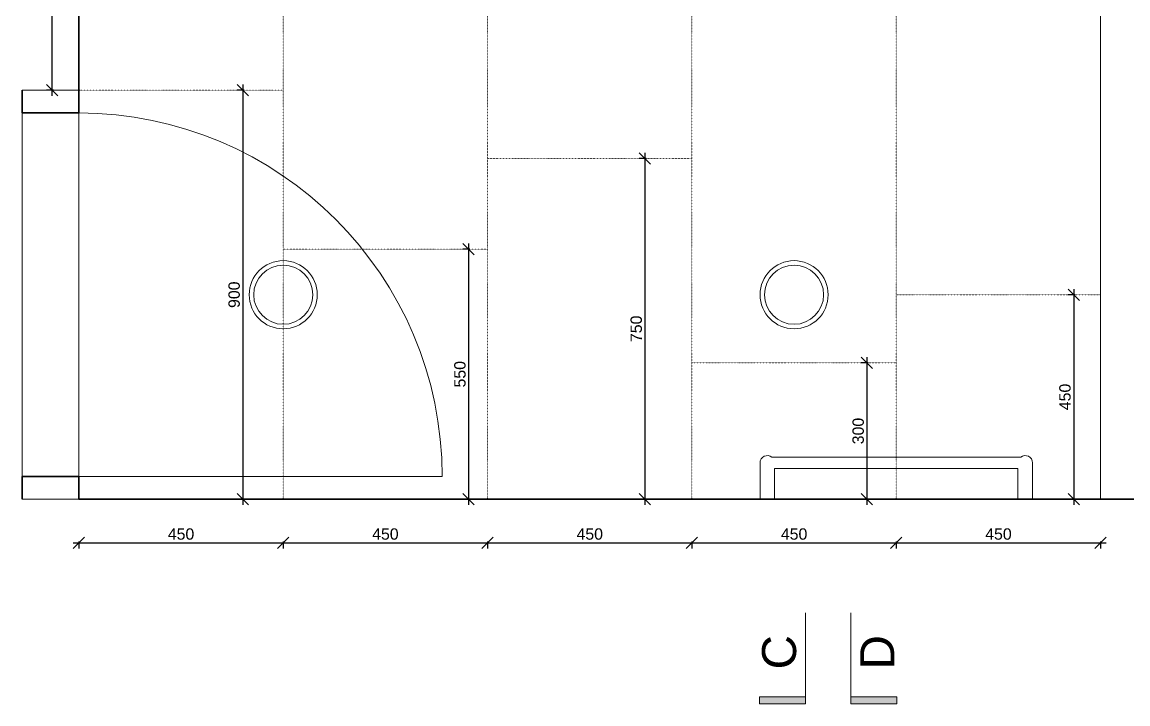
# Model space of a CAD drawing. Header units: millimetres. Extents: x 3767 to 22479, y 1034 to 12216.
# Drawn here: x 6905 to 9340, y 5568 to 7068 of the extents above; entities that cross this region are included whole.
import ezdxf
from ezdxf.enums import TextEntityAlignment as Align

# ---------------------------------------------------------------- set-up
doc = ezdxf.new("R2010")
doc.units = ezdxf.units.MM
doc.linetypes.add('TEČKOVANÁX2', pattern=[0.5, 0, -0.5])
for name, color, linetype, lineweight in [('dim', 4, 'Continuous', 0), ('door', 36, 'Continuous', 0), ('elevation', 7, 'Continuous', 13), ('equipments', 137, 'Continuous', 13), ('light', 30, 'Continuous', 0), ('note', 2, 'Continuous', 0), ('section', 5, 'Continuous', 35), ('tile', 177, 'TEČKOVANÁX2', 0)]:
    doc.layers.add(name, color=color, linetype=linetype, lineweight=lineweight)
doc.styles.add('ARIAL', font='arial.ttf')
doc.dimstyles.new('25', dxfattribs={"dimtxt": 25, "dimasz": 25, "dimexe": 12.5, "dimexo": 25, "dimgap": 6.25, "dimtad": 1, "dimdec": 0, "dimdsep": 46, "dimlunit": 6, "dimtxsty": 'ARIAL', "dimblk": 'OBLIQUE', "dimcen": 25, "dimdle": 12.5, "dimclrd": 256, "dimclre": 256, "dimclrt": 2, "dimadec": 0, "dimazin": 0, "dimtfac": 1, "dimtdec": 0, "dimtmove": 0, "dimatfit": 1, "dimldrblk": 'DOTSMALL', "dimfxl": 1, "dimtvp": 1, "dimtolj": 1, "dimtzin": 0, "dimarcsym": 0})

# ---------------------------------------------------------------- blocks, each defined once
blk = doc.blocks.new('light')
at = {"layer": 'light'}
for radius in [75, 65]:
    blk.add_circle((0, 0), radius, dxfattribs=at)
blk = doc.blocks.new('_Oblique')
at = {"color": 0, "linetype": 'ByBlock', "lineweight": -2}
blk.add_line((-0.5, -0.5), (0.5, 0.5), dxfattribs=at)
blk = doc.blocks.new('*D259')
at = {"layer": 'Defpoints', "color": 0, "transparency": 16777216}
for p in [(6971.1, 7668.1), (6971.1, 7668.1), (7030.1, 6918.1)]:
    blk.add_point(p, dxfattribs=at)
at = {"layer": 'dim', "lineweight": -2, "transparency": 16777216}
for p, q in [((6971.1, 6905.6), (6971.1, 7680.6)), ((6971.1, 7668.1), (6958.6, 7668.1)), ((6974.1, 6918.1), (6958.6, 6918.1))]:
    blk.add_line(p, q, dxfattribs=at)
at = {"layer": 'dim', "lineweight": -2, "transparency": 16777216, "xscale": 25, "yscale": 25, "zscale": 25}
for p, rotation in [((6971.1, 7668.1), 90), ((6971.1, 6918.1), 270)]:
    blk.add_blockref('_Oblique', p, dxfattribs=dict(at, rotation=rotation))
at = {"layer": 'dim', "color": 2, "transparency": 16777216, "insert": (6952.1, 7293.1), "char_height": 25, "attachment_point": 5, "rotation": 90, "style": 'ARIAL'}
blk.add_mtext('\\A1;750', dxfattribs=at)
blk = doc.blocks.new('_DotSmall')
at = {"color": 0, "linetype": 'ByBlock', "const_width": 0.5}
blk.add_lwpolyline([(-0.0625, 0, 1), (0.0625, 0, 1)], format="xyb", close=True, dxfattribs=at)
blk = doc.blocks.new('*D166')
at = {"layer": 'Defpoints', "color": 0, "transparency": 16777216}
for p in [(7030.1, 6018.1), (7480.1, 6018.1), (7480.1, 5922.3)]:
    blk.add_point(p, dxfattribs=at)
at = {"layer": 'dim', "lineweight": -2, "transparency": 16777216}
for p, q in [((7017.6, 5922.3), (7492.6, 5922.3)), ((7030.1, 5925.3), (7030.1, 5909.8)), ((7480.1, 5925.3), (7480.1, 5909.8))]:
    blk.add_line(p, q, dxfattribs=at)
at = {"layer": 'dim', "lineweight": -2, "transparency": 16777216, "xscale": 25, "yscale": 25, "zscale": 25, "rotation": 180}
blk.add_blockref('_Oblique', (7030.1, 5922.3), dxfattribs=at)
at = {"layer": 'dim', "lineweight": -2, "transparency": 16777216, "xscale": 25, "yscale": 25, "zscale": 25}
blk.add_blockref('_Oblique', (7480.1, 5922.3), dxfattribs=at)
at = {"layer": 'dim', "color": 2, "transparency": 16777216, "insert": (7255.1, 5941.3), "char_height": 25, "attachment_point": 5, "style": 'ARIAL'}
blk.add_mtext('\\A1;450', dxfattribs=at)
blk = doc.blocks.new('*D167')
at = {"layer": 'Defpoints', "color": 0, "transparency": 16777216}
for p in [(7480.1, 6018.1), (7930.1, 6018.1), (7930.1, 5922.3)]:
    blk.add_point(p, dxfattribs=at)
at = {"layer": 'dim', "lineweight": -2, "transparency": 16777216}
for p, q in [((7467.6, 5922.3), (7942.6, 5922.3)), ((7480.1, 5925.3), (7480.1, 5909.8)), ((7930.1, 5925.3), (7930.1, 5909.8))]:
    blk.add_line(p, q, dxfattribs=at)
at = {"layer": 'dim', "lineweight": -2, "transparency": 16777216, "xscale": 25, "yscale": 25, "zscale": 25, "rotation": 180}
blk.add_blockref('_Oblique', (7480.1, 5922.3), dxfattribs=at)
at = {"layer": 'dim', "lineweight": -2, "transparency": 16777216, "xscale": 25, "yscale": 25, "zscale": 25}
blk.add_blockref('_Oblique', (7930.1, 5922.3), dxfattribs=at)
at = {"layer": 'dim', "color": 2, "transparency": 16777216, "insert": (7705.1, 5941.3), "char_height": 25, "attachment_point": 5, "style": 'ARIAL'}
blk.add_mtext('\\A1;450', dxfattribs=at)
blk = doc.blocks.new('*D168')
at = {"layer": 'Defpoints', "color": 0, "transparency": 16777216}
for p in [(7930.1, 6018.1), (8380.1, 6018.1), (8380.1, 5922.3)]:
    blk.add_point(p, dxfattribs=at)
at = {"layer": 'dim', "lineweight": -2, "transparency": 16777216}
for p, q in [((7917.6, 5922.3), (8392.6, 5922.3)), ((7930.1, 5925.3), (7930.1, 5909.8)), ((8380.1, 5925.3), (8380.1, 5909.8))]:
    blk.add_line(p, q, dxfattribs=at)
at = {"layer": 'dim', "lineweight": -2, "transparency": 16777216, "xscale": 25, "yscale": 25, "zscale": 25, "rotation": 180}
blk.add_blockref('_Oblique', (7930.1, 5922.3), dxfattribs=at)
at = {"layer": 'dim', "lineweight": -2, "transparency": 16777216, "xscale": 25, "yscale": 25, "zscale": 25}
blk.add_blockref('_Oblique', (8380.1, 5922.3), dxfattribs=at)
at = {"layer": 'dim', "color": 2, "transparency": 16777216, "insert": (8155.1, 5941.3), "char_height": 25, "attachment_point": 5, "style": 'ARIAL'}
blk.add_mtext('\\A1;450', dxfattribs=at)
blk = doc.blocks.new('*D169')
at = {"layer": 'Defpoints', "color": 0, "transparency": 16777216}
for p in [(8380.1, 6018.1), (8830.1, 6018.1), (8830.1, 5922.3)]:
    blk.add_point(p, dxfattribs=at)
at = {"layer": 'dim', "lineweight": -2, "transparency": 16777216}
for p, q in [((8367.6, 5922.3), (8842.6, 5922.3)), ((8380.1, 5925.3), (8380.1, 5909.8)), ((8830.1, 5925.3), (8830.1, 5909.8))]:
    blk.add_line(p, q, dxfattribs=at)
at = {"layer": 'dim', "lineweight": -2, "transparency": 16777216, "xscale": 25, "yscale": 25, "zscale": 25, "rotation": 180}
blk.add_blockref('_Oblique', (8380.1, 5922.3), dxfattribs=at)
at = {"layer": 'dim', "lineweight": -2, "transparency": 16777216, "xscale": 25, "yscale": 25, "zscale": 25}
blk.add_blockref('_Oblique', (8830.1, 5922.3), dxfattribs=at)
at = {"layer": 'dim', "color": 2, "transparency": 16777216, "insert": (8605.1, 5941.3), "char_height": 25, "attachment_point": 5, "style": 'ARIAL'}
blk.add_mtext('\\A1;450', dxfattribs=at)
blk = doc.blocks.new('*D170')
at = {"layer": 'Defpoints', "color": 0, "transparency": 16777216}
for p in [(8830.1, 6018.1), (9280.1, 6018.1), (9280.1, 5922.3)]:
    blk.add_point(p, dxfattribs=at)
at = {"layer": 'dim', "lineweight": -2, "transparency": 16777216}
for p, q in [((8817.6, 5922.3), (9292.6, 5922.3)), ((8830.1, 5925.3), (8830.1, 5909.8)), ((9280.1, 5925.3), (9280.1, 5909.8))]:
    blk.add_line(p, q, dxfattribs=at)
at = {"layer": 'dim', "lineweight": -2, "transparency": 16777216, "xscale": 25, "yscale": 25, "zscale": 25, "rotation": 180}
blk.add_blockref('_Oblique', (8830.1, 5922.3), dxfattribs=at)
at = {"layer": 'dim', "lineweight": -2, "transparency": 16777216, "xscale": 25, "yscale": 25, "zscale": 25}
blk.add_blockref('_Oblique', (9280.1, 5922.3), dxfattribs=at)
at = {"layer": 'dim', "color": 2, "transparency": 16777216, "insert": (9055.1, 5941.3), "char_height": 25, "attachment_point": 5, "style": 'ARIAL'}
blk.add_mtext('\\A1;450', dxfattribs=at)
blk = doc.blocks.new('*D173')
at = {"layer": 'Defpoints', "color": 0, "transparency": 16777216}
for p in [(7480.1, 6918.1), (7391.1, 6018.1), (7480.1, 6018.1)]:
    blk.add_point(p, dxfattribs=at)
at = {"layer": 'dim', "lineweight": -2, "transparency": 16777216}
for p, q in [((7394.1, 6918.1), (7378.6, 6918.1)), ((7391.1, 6930.6), (7391.1, 6005.6)), ((7394.1, 6018.1), (7378.6, 6018.1))]:
    blk.add_line(p, q, dxfattribs=at)
at = {"layer": 'dim', "lineweight": -2, "transparency": 16777216, "xscale": 25, "yscale": 25, "zscale": 25}
for p, rotation in [((7391.1, 6918.1), 90), ((7391.1, 6018.1), 270)]:
    blk.add_blockref('_Oblique', p, dxfattribs=dict(at, rotation=rotation))
at = {"layer": 'dim', "color": 2, "transparency": 16777216, "insert": (7372.1, 6468.1), "char_height": 25, "attachment_point": 5, "rotation": 90, "style": 'ARIAL'}
blk.add_mtext('\\A1;900', dxfattribs=at)
blk = doc.blocks.new('*D174')
at = {"layer": 'Defpoints', "color": 0, "transparency": 16777216}
for p in [(7930.1, 6568.1), (7888.4, 6018.1), (7930.1, 6018.1)]:
    blk.add_point(p, dxfattribs=at)
at = {"layer": 'dim', "lineweight": -2, "transparency": 16777216}
for p, q in [((7888.4, 6580.6), (7888.4, 6005.6)), ((7891.4, 6568.1), (7875.9, 6568.1)), ((7891.4, 6018.1), (7875.9, 6018.1))]:
    blk.add_line(p, q, dxfattribs=at)
at = {"layer": 'dim', "lineweight": -2, "transparency": 16777216, "xscale": 25, "yscale": 25, "zscale": 25}
for p, rotation in [((7888.4, 6568.1), 90), ((7888.4, 6018.1), 270)]:
    blk.add_blockref('_Oblique', p, dxfattribs=dict(at, rotation=rotation))
at = {"layer": 'dim', "color": 2, "transparency": 16777216, "insert": (7869.3, 6293.1), "char_height": 25, "attachment_point": 5, "rotation": 90, "style": 'ARIAL'}
blk.add_mtext('\\A1;550', dxfattribs=at)
blk = doc.blocks.new('*D175')
at = {"layer": 'Defpoints', "color": 0, "transparency": 16777216}
for p in [(8380.1, 6768.1), (8276.6, 6018.1), (8380.1, 6018.1)]:
    blk.add_point(p, dxfattribs=at)
at = {"layer": 'dim', "lineweight": -2, "transparency": 16777216}
for p, q in [((8276.6, 6780.6), (8276.6, 6005.6)), ((8279.6, 6768.1), (8264.1, 6768.1)), ((8279.6, 6018.1), (8264.1, 6018.1))]:
    blk.add_line(p, q, dxfattribs=at)
at = {"layer": 'dim', "lineweight": -2, "transparency": 16777216, "xscale": 25, "yscale": 25, "zscale": 25}
for p, rotation in [((8276.6, 6768.1), 90), ((8276.6, 6018.1), 270)]:
    blk.add_blockref('_Oblique', p, dxfattribs=dict(at, rotation=rotation))
at = {"layer": 'dim', "color": 2, "transparency": 16777216, "insert": (8257.6, 6393.1), "char_height": 25, "attachment_point": 5, "rotation": 90, "style": 'ARIAL'}
blk.add_mtext('\\A1;750', dxfattribs=at)
blk = doc.blocks.new('*D176')
at = {"layer": 'Defpoints', "color": 0, "transparency": 16777216}
for p in [(8830.1, 6318.1), (8765.3, 6018.1), (8830.1, 6018.1)]:
    blk.add_point(p, dxfattribs=at)
at = {"layer": 'dim', "lineweight": -2, "transparency": 16777216}
for p, q in [((8768.3, 6318.1), (8752.8, 6318.1)), ((8765.3, 6330.6), (8765.3, 6005.6)), ((8768.3, 6018.1), (8752.8, 6018.1))]:
    blk.add_line(p, q, dxfattribs=at)
at = {"layer": 'dim', "lineweight": -2, "transparency": 16777216, "xscale": 25, "yscale": 25, "zscale": 25}
for p, rotation in [((8765.3, 6318.1), 90), ((8765.3, 6018.1), 270)]:
    blk.add_blockref('_Oblique', p, dxfattribs=dict(at, rotation=rotation))
at = {"layer": 'dim', "color": 2, "transparency": 16777216, "insert": (8746.3, 6168.1), "char_height": 25, "attachment_point": 5, "rotation": 90, "style": 'ARIAL'}
blk.add_mtext('\\A1;300', dxfattribs=at)
blk = doc.blocks.new('*D177')
at = {"layer": 'Defpoints', "color": 0, "transparency": 16777216}
for p in [(9280.1, 6468.1), (9220.8, 6018.1), (9280.1, 6018.1)]:
    blk.add_point(p, dxfattribs=at)
at = {"layer": 'dim', "lineweight": -2, "transparency": 16777216}
for p, q in [((9220.8, 6480.6), (9220.8, 6005.6)), ((9223.8, 6468.1), (9208.3, 6468.1)), ((9223.8, 6018.1), (9208.3, 6018.1))]:
    blk.add_line(p, q, dxfattribs=at)
at = {"layer": 'dim', "lineweight": -2, "transparency": 16777216, "xscale": 25, "yscale": 25, "zscale": 25}
for p, rotation in [((9220.8, 6468.1), 90), ((9220.8, 6018.1), 270)]:
    blk.add_blockref('_Oblique', p, dxfattribs=dict(at, rotation=rotation))
at = {"layer": 'dim', "color": 2, "transparency": 16777216, "insert": (9201.7, 6243.1), "char_height": 25, "attachment_point": 5, "rotation": 90, "style": 'ARIAL'}
blk.add_mtext('\\A1;450', dxfattribs=at)

msp = doc.modelspace()

# ---------------------------------------------------------------- hatches: boundary and pattern name
at = {"layer": 'note', "ltscale": 3}
for points in [[(8630.1, 5567.6), (8630.1, 5583), (8529.2, 5583), (8529.2, 5567.6)], [(8730.1, 5567.6), (8730.1, 5583), (8831.1, 5583), (8831.1, 5567.6)]]:
    msp.add_hatch(color=256, dxfattribs=at).paths.add_polyline_path(points)

# ---------------------------------------------------------------- linework, layer by layer
at = {"layer": 'door'}
for p, q in [((7030.1, 6918.1), (6905.1, 6918.1)), ((6905.1, 6018.1), (7030.1, 6018.1))]:
    msp.add_line(p, q, dxfattribs=at)
msp.add_lwpolyline([(7030.1, 6068.1), (7830.1, 6068.1)], dxfattribs=at)
msp.add_arc((7030.1, 6068.1), 800, 0, 90, dxfattribs=at)
at = {"layer": 'elevation', "linetype": 'Continuous'}
msp.add_line((7030.1, 6068.1), (7030.1, 6868.1), dxfattribs=at)
at = {"layer": 'equipments', "linetype": 'Continuous'}
msp.add_line((9280.1, 6018.1), (9280.1, 8118.1), dxfattribs=at)
at = {"layer": 'equipments'}
for p, q in [((8530.1, 6098.1), (8530.1, 6018.1)), ((9104.1, 6110.6), (8556.1, 6110.6)), ((9130.1, 6098.1), (9130.1, 6018.1)), ((8562.1, 6085.6), (8562.1, 6018.1)), ((9098.1, 6085.6), (8562.1, 6085.6)), ((9098.1, 6085.6), (9098.1, 6018.1))]:
    msp.add_line(p, q, dxfattribs=at)
for centre, start, end in [((8546.1, 6098.1), 51.3752, 180), ((9114.1, 6098.1), 0, 128.6248)]:
    msp.add_arc(centre, 16, start, end, dxfattribs=at)
at = {"layer": 'light'}
for p, q in [((6905.1, 6068.1), (6905.1, 6868.1)), ((7030.1, 6068.1), (7030.1, 6868.1))]:
    msp.add_line(p, q, dxfattribs=at)
at = {"layer": 'note', "ltscale": 3}
for points in [[(8630.1, 5768.1), (8630.1, 5567.6)], [(8730.1, 5768.1), (8730.1, 5567.6)]]:
    msp.add_lwpolyline(points, dxfattribs=at)
for points in [[(8630.1, 5567.6), (8630.1, 5583), (8529.2, 5583), (8529.2, 5567.6)], [(8730.1, 5567.6), (8730.1, 5583), (8831.1, 5583), (8831.1, 5567.6)]]:
    msp.add_lwpolyline(points, close=True, dxfattribs=at)
at = {"layer": 'section', "linetype": 'Continuous'}
for p, q in [((7030.1, 6918.1), (7030.1, 8118.1)), ((7030.1, 6018.1), (7030.1, 6018.1)), ((7030.1, 6018.1), (10430.1, 6018.1))]:
    msp.add_line(p, q, dxfattribs=at)
at = {"layer": 'section'}
for p, q in [((6905.1, 6868.1), (6905.1, 6918.1)), ((7030.1, 6918.1), (7030.1, 6868.1)), ((7030.1, 6868.1), (6905.1, 6868.1)), ((7030.1, 6068.1), (6905.1, 6068.1)), ((6905.1, 6068.1), (6905.1, 6018.1)), ((7030.1, 6018.1), (7030.1, 6068.1)), ((7030.1, 6018.1), (7030.1, 6018.1))]:
    msp.add_line(p, q, dxfattribs=at)
at = {"layer": 'tile'}
for p, q in [((7480.1, 6018.1), (7480.1, 8118.1)), ((7930.1, 6018.1), (7930.1, 8118.1)), ((8380.1, 6018.1), (8380.1, 8118.1)), ((8830.1, 6018.1), (8830.1, 8118.1)), ((7030.1, 6918.1), (7480.1, 6918.1)), ((7930.1, 6768.1), (8380.1, 6768.1)), ((7480.1, 6568.1), (7930.1, 6568.1)), ((8830.1, 6468.1), (9280.1, 6468.1)), ((8380.1, 6318.1), (8830.1, 6318.1))]:
    msp.add_line(p, q, dxfattribs=at)

# ---------------------------------------------------------------- block references
at = {"layer": 'light'}
for p in [(7480.1, 6468.1), (8605.1, 6468.1)]:
    msp.add_blockref('light', p, dxfattribs=at)

# ---------------------------------------------------------------- texts
at = {"layer": 'note', "style": 'ARIAL'}
for s, p in [('C', (8572, 5681.2)), ('D', (8788.2, 5681.2))]:
    msp.add_text(s, height=75, rotation=90, dxfattribs=at).set_placement(p, align=Align.MIDDLE_CENTER)

# ---------------------------------------------------------------- dimensions: what is measured, and where the dimension line sits
at = {"layer": 'dim'}
for base, p1, p2, picture, middle in [((6971.1, 7668.1), (7030.1, 6918.1), (6971.1, 7668.1), '*D259', (6952.1, 7293.1)), ((7391.1, 6018.1), (7480.1, 6918.1), (7480.1, 6018.1), '*D173', (7372.1, 6468.1)), ((8276.6, 6018.1), (8380.1, 6768.1), (8380.1, 6018.1), '*D175', (8257.6, 6393.1)), ((7888.4, 6018.1), (7930.1, 6568.1), (7930.1, 6018.1), '*D174', (7869.3, 6293.1)), ((9220.8, 6018.1), (9280.1, 6468.1), (9280.1, 6018.1), '*D177', (9201.7, 6243.1)), ((8765.3, 6018.1), (8830.1, 6318.1), (8830.1, 6018.1), '*D176', (8746.3, 6168.1))]:
    dim = msp.add_linear_dim(base=base, p1=p1, p2=p2, angle=90, dimstyle='25', override={"dimfxl": 3, "dimfxlon": 1}, dxfattribs=at)
    dim.commit()
    dim.dimension.update_dxf_attribs({"geometry": picture, "text_midpoint": middle})
for base, p1, p2, override, picture, middle in [((7480.1, 5922.3), (7030.1, 6018.1), (7480.1, 6018.1), {"dimfxl": 3, "dimfxlon": 1}, '*D166', (7255.1, 5941.3)), ((7930.1, 5922.3), (7480.1, 6018.1), (7930.1, 6018.1), {"dimtmove": 1, "dimfxl": 3, "dimfxlon": 1}, '*D167', (7705.1, 5941.3)), ((8380.1, 5922.3), (7930.1, 6018.1), (8380.1, 6018.1), {"dimtmove": 1, "dimfxl": 3, "dimfxlon": 1}, '*D168', (8155.1, 5941.3)), ((8830.1, 5922.3), (8380.1, 6018.1), (8830.1, 6018.1), {"dimtmove": 1, "dimfxl": 3, "dimfxlon": 1}, '*D169', (8605.1, 5941.3)), ((9280.1, 5922.3), (8830.1, 6018.1), (9280.1, 6018.1), {"dimtmove": 1, "dimfxl": 3, "dimfxlon": 1}, '*D170', (9055.1, 5941.3))]:
    dim = msp.add_linear_dim(base=base, p1=p1, p2=p2, dimstyle='25', override=override, dxfattribs=at)
    dim.commit()
    dim.dimension.update_dxf_attribs({"geometry": picture, "text_midpoint": middle})

doc.saveas('drawing.dxf')
